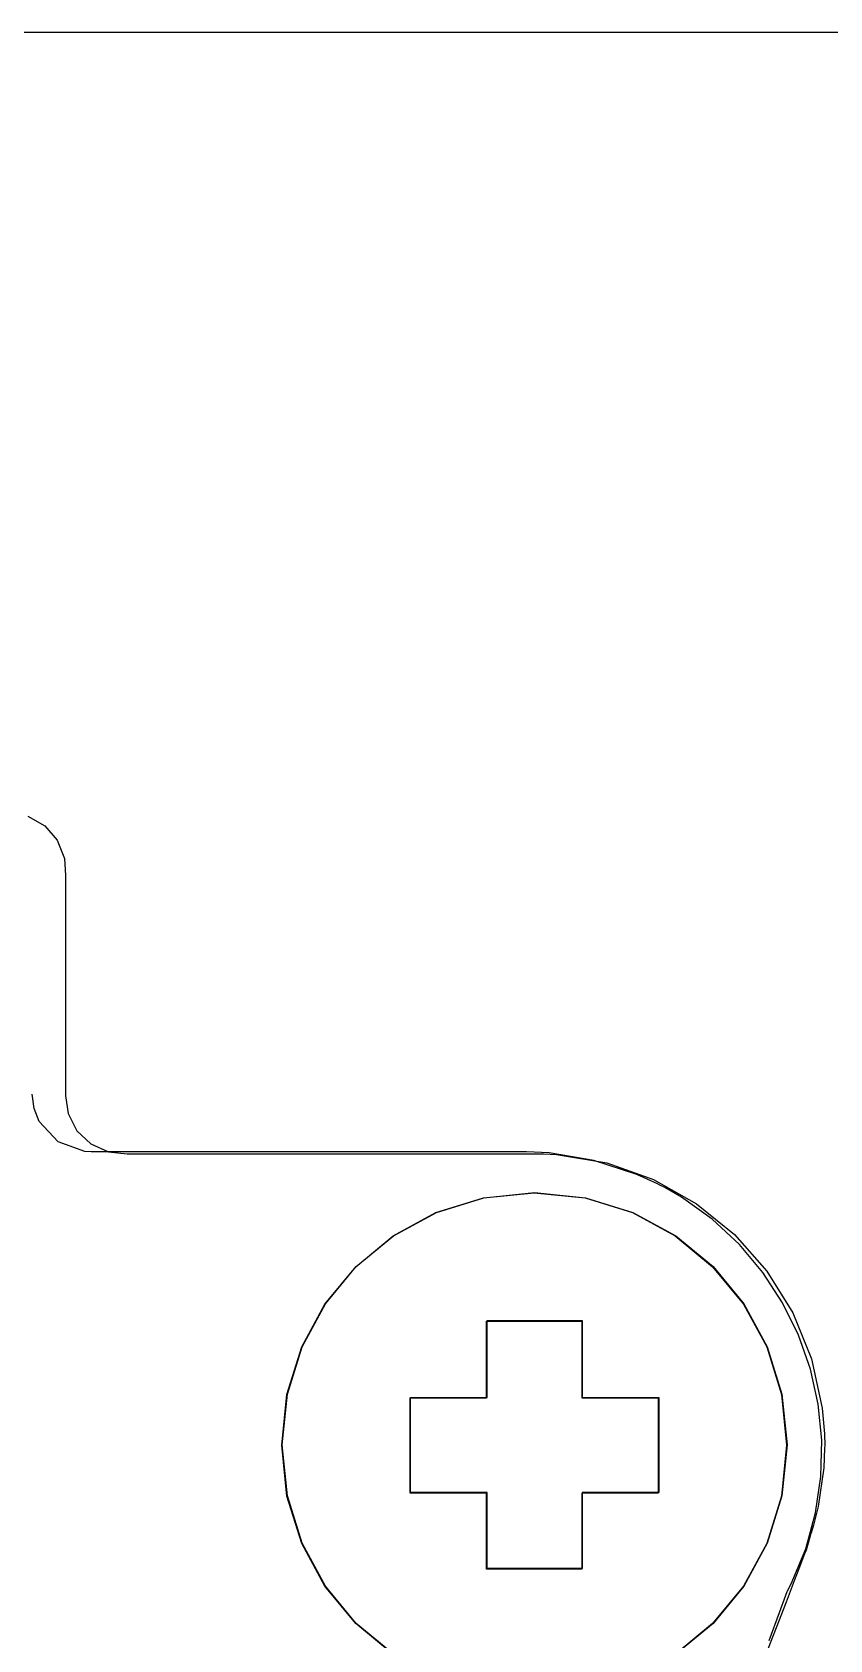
# Model space of a CAD drawing. Extents: x 1 to 47.7, y 0.2 to 35.
# Drawn here: x 31.482 to 31.901, y 11.501 to 12.345 of the extents above; entities that cross this region are included whole.
import ezdxf

# ---------------------------------------------------------------- set-up
doc = ezdxf.new("R2010")
doc.units = 0
doc.header["$MEASUREMENT"] = 0
for name, color, linetype in [('5_1___24__TARGET_LEDS___12', 7, 'CONTINUOUS'), ('6_1__EMPTY_IO_BOARD_POSITI', 7, 'CONTINUOUS'), ('6_2___8__INDEPENDENT_INPUT', 7, 'CONTINUOUS'), ('6_3___8__OPTOISO_INDEPENDE', 7, 'CONTINUOUS'), ('6_4___24__OPTOISO_INDEPEND', 7, 'CONTINUOUS'), ('6_5___8__INDEPENDENT_INPUT', 7, 'CONTINUOUS'), ('6_6___8__INDEPENDENT_INPUT', 7, 'CONTINUOUS'), ('6_7___8__OPTOISO_INDEPENDE', 7, 'CONTINUOUS'), ('6_8___8__OPTOISO_INDEPENDE', 7, 'CONTINUOUS'), ('7_0_____DWG', 7, 'CONTINUOUS')]:
    doc.layers.add(name, color=color, linetype=linetype)

msp = doc.modelspace()

# ---------------------------------------------------------------- linework, layer by layer
at = {"layer": '5_1___24__TARGET_LEDS___12'}
for points in [[(31.86928, 11.50057), (31.87466, 11.51521), (31.87799, 11.52424), (31.87874, 11.52629), (31.87886, 11.52662), (31.88071, 11.53025), (31.88842, 11.54867), (31.89364, 11.56752), (31.89643, 11.58659), (31.89687, 11.60566), (31.89501, 11.62453), (31.89092, 11.64298), (31.88467, 11.66081), (31.87632, 11.6778), (31.86593, 11.69374), (31.85358, 11.70843), (31.83932, 11.72164), (31.82322, 11.73317), (31.8145, 11.73824), (31.81191, 11.7396), (31.81058, 11.74028), (31.79976, 11.74519), (31.77721, 11.75253), (31.7538, 11.75645), (31.7419, 11.75708), (31.73807, 11.7571), (31.72979, 11.7571), (31.7153, 11.7571), (31.69589, 11.7571), (31.67285, 11.7571), (31.64748, 11.7571), (31.59494, 11.7571), (31.57035, 11.7571), (31.5486, 11.7571), (31.53101, 11.7571), (31.51884, 11.7571), (31.51342, 11.7571), (31.51009, 11.75726), (31.49599, 11.76225), (31.4861, 11.77289), (31.48335, 11.77973), (31.48238, 11.78726)], [(31.67208, 11.49332), (31.65247, 11.5095), (31.6363, 11.5291), (31.62409, 11.55161), (31.61637, 11.57647), (31.61368, 11.60317), (31.61637, 11.62987), (31.62409, 11.65473), (31.6363, 11.67724), (31.65247, 11.69684), (31.67208, 11.71302), (31.69458, 11.72523), (31.71944, 11.73295), (31.74614, 11.73564), (31.77283, 11.73295), (31.7977, 11.72523), (31.8202, 11.71302), (31.8398, 11.69684), (31.85597, 11.67724), (31.86819, 11.65473), (31.8759, 11.62987), (31.8786, 11.60317), (31.8759, 11.57647), (31.86819, 11.55161), (31.85597, 11.5291), (31.8398, 11.5095), (31.8202, 11.49332)], [(31.72118, 11.62814), (31.72118, 11.66845), (31.77112, 11.66845), (31.77112, 11.62814), (31.81126, 11.62814), (31.81126, 11.5782), (31.77112, 11.5782), (31.77112, 11.53824), (31.72118, 11.53824), (31.72118, 11.5782), (31.68103, 11.5782), (31.68103, 11.62814), (31.72118, 11.62814)]]:
    msp.add_lwpolyline(points, dxfattribs=at)
at = {"layer": '6_1__EMPTY_IO_BOARD_POSITI'}
for points in [[(31.48019, 11.93321), (31.48895, 11.92816), (31.49554, 11.92056), (31.49929, 11.91106), (31.4999, 11.90209), (31.4999, 11.8923), (31.4999, 11.87743), (31.4999, 11.83996), (31.4999, 11.82109), (31.4999, 11.80463), (31.4999, 11.79243), (31.4999, 11.78637), (31.50125, 11.77714), (31.50588, 11.76811), (31.51316, 11.76118), (31.52242, 11.75698), (31.53232, 11.75603), (31.5381, 11.75603), (31.54685, 11.75603), (31.55814, 11.75603), (31.57155, 11.75603), (31.60303, 11.75603), (31.6379, 11.75603), (31.67278, 11.75603), (31.70426, 11.75603), (31.71767, 11.75603), (31.72896, 11.75603), (31.7377, 11.75603), (31.74348, 11.75603), (31.74587, 11.75603), (31.74738, 11.75603), (31.75081, 11.75596), (31.75762, 11.75558), (31.78396, 11.75119), (31.80859, 11.74245), (31.83109, 11.72979), (31.85104, 11.71363), (31.86804, 11.6944), (31.88167, 11.67251), (31.8915, 11.64838), (31.89714, 11.62244), (31.89826, 11.60893), (31.89837, 11.60285), (31.89836, 11.60154), (31.89791, 11.59113), (31.89496, 11.5709), (31.89251, 11.56113), (31.89127, 11.55701), (31.89116, 11.55662), (31.88969, 11.55159), (31.88861, 11.54787), (31.88861, 11.54787), (31.88787, 11.54595), (31.88576, 11.54049), (31.88244, 11.53193), (31.8781, 11.52069), (31.87289, 11.50722), (31.86699, 11.49194)], [(31.67184, 11.49319), (31.65224, 11.50937), (31.63607, 11.52897), (31.62385, 11.55148), (31.61614, 11.57634), (31.61344, 11.60304), (31.61614, 11.62974), (31.62385, 11.6546), (31.63607, 11.67711), (31.65224, 11.69671), (31.67184, 11.71289), (31.69435, 11.7251), (31.71921, 11.73282), (31.7459, 11.73551), (31.7726, 11.73282), (31.79746, 11.7251), (31.81996, 11.71289), (31.83957, 11.69671), (31.85574, 11.67711), (31.86795, 11.6546), (31.87567, 11.62974), (31.87836, 11.60304), (31.87567, 11.57634), (31.86795, 11.55148), (31.85574, 11.52897), (31.83957, 11.50937), (31.81996, 11.49319)], [(31.72093, 11.62783), (31.72093, 11.66814), (31.77087, 11.66814), (31.77087, 11.62783), (31.81102, 11.62783), (31.81102, 11.57789), (31.77087, 11.57789), (31.77087, 11.53794), (31.72093, 11.53794), (31.72093, 11.57789), (31.68079, 11.57789), (31.68079, 11.62783), (31.72093, 11.62783)]]:
    msp.add_lwpolyline(points, dxfattribs=at)
at = {"layer": '6_2___8__INDEPENDENT_INPUT'}
for points in [[(31.86928, 11.50057), (31.87466, 11.51521), (31.87799, 11.52424), (31.87874, 11.52629), (31.87886, 11.52662), (31.88071, 11.53025), (31.88842, 11.54867), (31.89364, 11.56752), (31.89643, 11.58659), (31.89687, 11.60566), (31.89501, 11.62453), (31.89092, 11.64298), (31.88467, 11.66081), (31.87632, 11.6778), (31.86593, 11.69374), (31.85358, 11.70843), (31.83932, 11.72164), (31.82322, 11.73317), (31.8145, 11.73824), (31.81191, 11.7396), (31.81058, 11.74028), (31.79976, 11.74519), (31.77721, 11.75253), (31.7538, 11.75645), (31.7419, 11.75708), (31.73807, 11.7571), (31.72979, 11.7571), (31.7153, 11.7571), (31.69589, 11.7571), (31.67285, 11.7571), (31.64748, 11.7571), (31.59494, 11.7571), (31.57035, 11.7571), (31.5486, 11.7571), (31.53101, 11.7571), (31.51884, 11.7571), (31.51342, 11.7571), (31.51009, 11.75726), (31.49599, 11.76225), (31.4861, 11.77289), (31.48335, 11.77973), (31.48238, 11.78726)], [(31.67208, 11.49332), (31.65247, 11.5095), (31.6363, 11.5291), (31.62409, 11.55161), (31.61637, 11.57647), (31.61368, 11.60317), (31.61637, 11.62987), (31.62409, 11.65473), (31.6363, 11.67724), (31.65247, 11.69684), (31.67208, 11.71302), (31.69458, 11.72523), (31.71944, 11.73295), (31.74614, 11.73564), (31.77283, 11.73295), (31.7977, 11.72523), (31.8202, 11.71302), (31.8398, 11.69684), (31.85597, 11.67724), (31.86819, 11.65473), (31.8759, 11.62987), (31.8786, 11.60317), (31.8759, 11.57647), (31.86819, 11.55161), (31.85597, 11.5291), (31.8398, 11.5095), (31.8202, 11.49332)], [(31.72118, 11.62814), (31.72118, 11.66845), (31.77112, 11.66845), (31.77112, 11.62814), (31.81126, 11.62814), (31.81126, 11.5782), (31.77112, 11.5782), (31.77112, 11.53824), (31.72118, 11.53824), (31.72118, 11.5782), (31.68103, 11.5782), (31.68103, 11.62814), (31.72118, 11.62814)]]:
    msp.add_lwpolyline(points, dxfattribs=at)
at = {"layer": '6_3___8__OPTOISO_INDEPENDE'}
for points in [[(31.86928, 11.50057), (31.87466, 11.51521), (31.87799, 11.52424), (31.87874, 11.52629), (31.87886, 11.52662), (31.88071, 11.53025), (31.88842, 11.54867), (31.89364, 11.56752), (31.89643, 11.58659), (31.89687, 11.60566), (31.89501, 11.62453), (31.89092, 11.64298), (31.88467, 11.66081), (31.87632, 11.6778), (31.86593, 11.69374), (31.85358, 11.70843), (31.83932, 11.72164), (31.82322, 11.73317), (31.8145, 11.73824), (31.81191, 11.7396), (31.81058, 11.74028), (31.79976, 11.74519), (31.77721, 11.75253), (31.7538, 11.75645), (31.7419, 11.75708), (31.73807, 11.7571), (31.72979, 11.7571), (31.7153, 11.7571), (31.69589, 11.7571), (31.67285, 11.7571), (31.64748, 11.7571), (31.59494, 11.7571), (31.57035, 11.7571), (31.5486, 11.7571), (31.53101, 11.7571), (31.51884, 11.7571), (31.51342, 11.7571), (31.51009, 11.75726), (31.49599, 11.76225), (31.4861, 11.77289), (31.48335, 11.77973), (31.48238, 11.78726)], [(31.67208, 11.49332), (31.65247, 11.5095), (31.6363, 11.5291), (31.62409, 11.55161), (31.61637, 11.57647), (31.61368, 11.60317), (31.61637, 11.62987), (31.62409, 11.65473), (31.6363, 11.67724), (31.65247, 11.69684), (31.67208, 11.71302), (31.69458, 11.72523), (31.71944, 11.73295), (31.74614, 11.73564), (31.77283, 11.73295), (31.7977, 11.72523), (31.8202, 11.71302), (31.8398, 11.69684), (31.85597, 11.67724), (31.86819, 11.65473), (31.8759, 11.62987), (31.8786, 11.60317), (31.8759, 11.57647), (31.86819, 11.55161), (31.85597, 11.5291), (31.8398, 11.5095), (31.8202, 11.49332)], [(31.72118, 11.62814), (31.72118, 11.66845), (31.77112, 11.66845), (31.77112, 11.62814), (31.81126, 11.62814), (31.81126, 11.5782), (31.77112, 11.5782), (31.77112, 11.53824), (31.72118, 11.53824), (31.72118, 11.5782), (31.68103, 11.5782), (31.68103, 11.62814), (31.72118, 11.62814)]]:
    msp.add_lwpolyline(points, dxfattribs=at)
at = {"layer": '6_4___24__OPTOISO_INDEPEND'}
for points in [[(31.86928, 11.50057), (31.87466, 11.51521), (31.87799, 11.52424), (31.87874, 11.52629), (31.87886, 11.52662), (31.88071, 11.53025), (31.88842, 11.54867), (31.89364, 11.56752), (31.89643, 11.58659), (31.89687, 11.60566), (31.89501, 11.62453), (31.89092, 11.64298), (31.88467, 11.66081), (31.87632, 11.6778), (31.86593, 11.69374), (31.85358, 11.70843), (31.83932, 11.72164), (31.82322, 11.73317), (31.8145, 11.73824), (31.81191, 11.7396), (31.81058, 11.74028), (31.79976, 11.74519), (31.77721, 11.75253), (31.7538, 11.75645), (31.7419, 11.75708), (31.73807, 11.7571), (31.72979, 11.7571), (31.7153, 11.7571), (31.69589, 11.7571), (31.67285, 11.7571), (31.64748, 11.7571), (31.59494, 11.7571), (31.57035, 11.7571), (31.5486, 11.7571), (31.53101, 11.7571), (31.51884, 11.7571), (31.51342, 11.7571), (31.51009, 11.75726), (31.49599, 11.76225), (31.4861, 11.77289), (31.48335, 11.77973), (31.48238, 11.78726)], [(31.67208, 11.49332), (31.65247, 11.5095), (31.6363, 11.5291), (31.62409, 11.55161), (31.61637, 11.57647), (31.61368, 11.60317), (31.61637, 11.62987), (31.62409, 11.65473), (31.6363, 11.67724), (31.65247, 11.69684), (31.67208, 11.71302), (31.69458, 11.72523), (31.71944, 11.73295), (31.74614, 11.73564), (31.77283, 11.73295), (31.7977, 11.72523), (31.8202, 11.71302), (31.8398, 11.69684), (31.85597, 11.67724), (31.86819, 11.65473), (31.8759, 11.62987), (31.8786, 11.60317), (31.8759, 11.57647), (31.86819, 11.55161), (31.85597, 11.5291), (31.8398, 11.5095), (31.8202, 11.49332)], [(31.72118, 11.62814), (31.72118, 11.66845), (31.77112, 11.66845), (31.77112, 11.62814), (31.81126, 11.62814), (31.81126, 11.5782), (31.77112, 11.5782), (31.77112, 11.53824), (31.72118, 11.53824), (31.72118, 11.5782), (31.68103, 11.5782), (31.68103, 11.62814), (31.72118, 11.62814)]]:
    msp.add_lwpolyline(points, dxfattribs=at)
at = {"layer": '6_5___8__INDEPENDENT_INPUT'}
for points in [[(31.86928, 11.50057), (31.87466, 11.51521), (31.87799, 11.52424), (31.87874, 11.52629), (31.87886, 11.52662), (31.88071, 11.53025), (31.88842, 11.54867), (31.89364, 11.56752), (31.89643, 11.58659), (31.89687, 11.60566), (31.89501, 11.62453), (31.89092, 11.64298), (31.88467, 11.66081), (31.87632, 11.6778), (31.86593, 11.69374), (31.85358, 11.70843), (31.83932, 11.72164), (31.82322, 11.73317), (31.8145, 11.73824), (31.81191, 11.7396), (31.81058, 11.74028), (31.79976, 11.74519), (31.77721, 11.75253), (31.7538, 11.75645), (31.7419, 11.75708), (31.73807, 11.7571), (31.72979, 11.7571), (31.7153, 11.7571), (31.69589, 11.7571), (31.67285, 11.7571), (31.64748, 11.7571), (31.59494, 11.7571), (31.57035, 11.7571), (31.5486, 11.7571), (31.53101, 11.7571), (31.51884, 11.7571), (31.51342, 11.7571), (31.51009, 11.75726), (31.49599, 11.76225), (31.4861, 11.77289), (31.48335, 11.77973), (31.48238, 11.78726)], [(31.67208, 11.49332), (31.65247, 11.5095), (31.6363, 11.5291), (31.62409, 11.55161), (31.61637, 11.57647), (31.61368, 11.60317), (31.61637, 11.62987), (31.62409, 11.65473), (31.6363, 11.67724), (31.65247, 11.69684), (31.67208, 11.71302), (31.69458, 11.72523), (31.71944, 11.73295), (31.74614, 11.73564), (31.77283, 11.73295), (31.7977, 11.72523), (31.8202, 11.71302), (31.8398, 11.69684), (31.85597, 11.67724), (31.86819, 11.65473), (31.8759, 11.62987), (31.8786, 11.60317), (31.8759, 11.57647), (31.86819, 11.55161), (31.85597, 11.5291), (31.8398, 11.5095), (31.8202, 11.49332)], [(31.72118, 11.62814), (31.72118, 11.66845), (31.77112, 11.66845), (31.77112, 11.62814), (31.81126, 11.62814), (31.81126, 11.5782), (31.77112, 11.5782), (31.77112, 11.53824), (31.72118, 11.53824), (31.72118, 11.5782), (31.68103, 11.5782), (31.68103, 11.62814), (31.72118, 11.62814)]]:
    msp.add_lwpolyline(points, dxfattribs=at)
at = {"layer": '6_6___8__INDEPENDENT_INPUT'}
for points in [[(31.86928, 11.50057), (31.87466, 11.51521), (31.87799, 11.52424), (31.87874, 11.52629), (31.87886, 11.52662), (31.88071, 11.53025), (31.88842, 11.54867), (31.89364, 11.56752), (31.89643, 11.58659), (31.89687, 11.60566), (31.89501, 11.62453), (31.89092, 11.64298), (31.88467, 11.66081), (31.87632, 11.6778), (31.86593, 11.69374), (31.85358, 11.70843), (31.83932, 11.72164), (31.82322, 11.73317), (31.8145, 11.73824), (31.81191, 11.7396), (31.81058, 11.74028), (31.79976, 11.74519), (31.77721, 11.75253), (31.7538, 11.75645), (31.7419, 11.75708), (31.73807, 11.7571), (31.72979, 11.7571), (31.7153, 11.7571), (31.69589, 11.7571), (31.67285, 11.7571), (31.64748, 11.7571), (31.59494, 11.7571), (31.57035, 11.7571), (31.5486, 11.7571), (31.53101, 11.7571), (31.51884, 11.7571), (31.51342, 11.7571), (31.51009, 11.75726), (31.49599, 11.76225), (31.4861, 11.77289), (31.48335, 11.77973), (31.48238, 11.78726)], [(31.67208, 11.49332), (31.65247, 11.5095), (31.6363, 11.5291), (31.62409, 11.55161), (31.61637, 11.57647), (31.61368, 11.60317), (31.61637, 11.62987), (31.62409, 11.65473), (31.6363, 11.67724), (31.65247, 11.69684), (31.67208, 11.71302), (31.69458, 11.72523), (31.71944, 11.73295), (31.74614, 11.73564), (31.77283, 11.73295), (31.7977, 11.72523), (31.8202, 11.71302), (31.8398, 11.69684), (31.85597, 11.67724), (31.86819, 11.65473), (31.8759, 11.62987), (31.8786, 11.60317), (31.8759, 11.57647), (31.86819, 11.55161), (31.85597, 11.5291), (31.8398, 11.5095), (31.8202, 11.49332)], [(31.72118, 11.62814), (31.72118, 11.66845), (31.77112, 11.66845), (31.77112, 11.62814), (31.81126, 11.62814), (31.81126, 11.5782), (31.77112, 11.5782), (31.77112, 11.53824), (31.72118, 11.53824), (31.72118, 11.5782), (31.68103, 11.5782), (31.68103, 11.62814), (31.72118, 11.62814)]]:
    msp.add_lwpolyline(points, dxfattribs=at)
at = {"layer": '6_7___8__OPTOISO_INDEPENDE'}
for points in [[(31.86928, 11.50057), (31.87466, 11.51521), (31.87799, 11.52424), (31.87874, 11.52629), (31.87886, 11.52662), (31.88071, 11.53025), (31.88842, 11.54867), (31.89364, 11.56752), (31.89643, 11.58659), (31.89687, 11.60566), (31.89501, 11.62453), (31.89092, 11.64298), (31.88467, 11.66081), (31.87632, 11.6778), (31.86593, 11.69374), (31.85358, 11.70843), (31.83932, 11.72164), (31.82322, 11.73317), (31.8145, 11.73824), (31.81191, 11.7396), (31.81058, 11.74028), (31.79976, 11.74519), (31.77721, 11.75253), (31.7538, 11.75645), (31.7419, 11.75708), (31.73807, 11.7571), (31.72979, 11.7571), (31.7153, 11.7571), (31.69589, 11.7571), (31.67285, 11.7571), (31.64748, 11.7571), (31.59494, 11.7571), (31.57035, 11.7571), (31.5486, 11.7571), (31.53101, 11.7571), (31.51884, 11.7571), (31.51342, 11.7571), (31.51009, 11.75726), (31.49599, 11.76225), (31.4861, 11.77289), (31.48335, 11.77973), (31.48238, 11.78726)], [(31.67208, 11.49332), (31.65247, 11.5095), (31.6363, 11.5291), (31.62409, 11.55161), (31.61637, 11.57647), (31.61368, 11.60317), (31.61637, 11.62987), (31.62409, 11.65473), (31.6363, 11.67724), (31.65247, 11.69684), (31.67208, 11.71302), (31.69458, 11.72523), (31.71944, 11.73295), (31.74614, 11.73564), (31.77283, 11.73295), (31.7977, 11.72523), (31.8202, 11.71302), (31.8398, 11.69684), (31.85597, 11.67724), (31.86819, 11.65473), (31.8759, 11.62987), (31.8786, 11.60317), (31.8759, 11.57647), (31.86819, 11.55161), (31.85597, 11.5291), (31.8398, 11.5095), (31.8202, 11.49332)], [(31.72118, 11.62814), (31.72118, 11.66845), (31.77112, 11.66845), (31.77112, 11.62814), (31.81126, 11.62814), (31.81126, 11.5782), (31.77112, 11.5782), (31.77112, 11.53824), (31.72118, 11.53824), (31.72118, 11.5782), (31.68103, 11.5782), (31.68103, 11.62814), (31.72118, 11.62814)]]:
    msp.add_lwpolyline(points, dxfattribs=at)
at = {"layer": '6_8___8__OPTOISO_INDEPENDE'}
for points in [[(31.86928, 11.50057), (31.87466, 11.51521), (31.87799, 11.52424), (31.87874, 11.52629), (31.87886, 11.52662), (31.88071, 11.53025), (31.88842, 11.54867), (31.89364, 11.56752), (31.89643, 11.58659), (31.89687, 11.60566), (31.89501, 11.62453), (31.89092, 11.64298), (31.88467, 11.66081), (31.87632, 11.6778), (31.86593, 11.69374), (31.85358, 11.70843), (31.83932, 11.72164), (31.82322, 11.73317), (31.8145, 11.73824), (31.81191, 11.7396), (31.81058, 11.74028), (31.79976, 11.74519), (31.77721, 11.75253), (31.7538, 11.75645), (31.7419, 11.75708), (31.73807, 11.7571), (31.72979, 11.7571), (31.7153, 11.7571), (31.69589, 11.7571), (31.67285, 11.7571), (31.64748, 11.7571), (31.59494, 11.7571), (31.57035, 11.7571), (31.5486, 11.7571), (31.53101, 11.7571), (31.51884, 11.7571), (31.51342, 11.7571), (31.51009, 11.75726), (31.49599, 11.76225), (31.4861, 11.77289), (31.48335, 11.77973), (31.48238, 11.78726)], [(31.67208, 11.49332), (31.65247, 11.5095), (31.6363, 11.5291), (31.62409, 11.55161), (31.61637, 11.57647), (31.61368, 11.60317), (31.61637, 11.62987), (31.62409, 11.65473), (31.6363, 11.67724), (31.65247, 11.69684), (31.67208, 11.71302), (31.69458, 11.72523), (31.71944, 11.73295), (31.74614, 11.73564), (31.77283, 11.73295), (31.7977, 11.72523), (31.8202, 11.71302), (31.8398, 11.69684), (31.85597, 11.67724), (31.86819, 11.65473), (31.8759, 11.62987), (31.8786, 11.60317), (31.8759, 11.57647), (31.86819, 11.55161), (31.85597, 11.5291), (31.8398, 11.5095), (31.8202, 11.49332)], [(31.72118, 11.62814), (31.72118, 11.66845), (31.77112, 11.66845), (31.77112, 11.62814), (31.81126, 11.62814), (31.81126, 11.5782), (31.77112, 11.5782), (31.77112, 11.53824), (31.72118, 11.53824), (31.72118, 11.5782), (31.68103, 11.5782), (31.68103, 11.62814), (31.72118, 11.62814)]]:
    msp.add_lwpolyline(points, dxfattribs=at)
at = {"layer": '7_0_____DWG'}
msp.add_lwpolyline([(30.23695, 12.34475), (30.32168, 12.34475), (30.49278, 12.34475), (30.66598, 12.34475), (30.84119, 12.34475), (31.0183, 12.34475), (31.19722, 12.34475), (31.37785, 12.34475), (31.56011, 12.34475), (31.74389, 12.34475), (31.9291, 12.34475)], dxfattribs=at)

doc.saveas('drawing.dxf')
